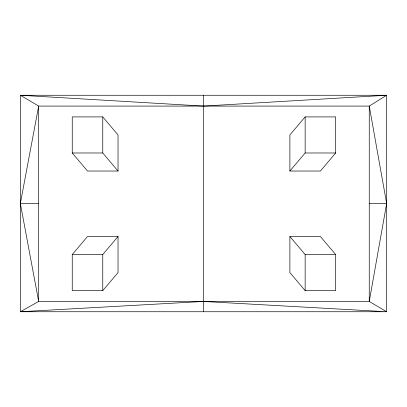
<?xml version="1.0" encoding="UTF-8"?>
<svg xmlns="http://www.w3.org/2000/svg" width="407" height="407" viewBox="0 0 407 407"><rect width="100%" height="100%" fill="white"/><g stroke="black" fill="none" stroke-linecap="round" stroke-linejoin="round"><path stroke-width="0.61" d="M386.65 203.5L369.251 301.455L386.65 311.742L386.65 95.258L20.35 95.258L20.35 311.742L386.65 311.742L203.5 301.455L20.35 311.742L38.665 301.455L369.251 301.455L369.251 106.085L386.65 95.258L203.5 106.085L20.35 95.258L38.665 106.085L369.251 106.085L386.65 203.5L369.251 203.5M20.35 203.5L38.665 106.085L38.665 301.455L20.35 203.5L38.665 203.5M72.243 254.553L87.505 236.513L118.03 236.513L118.03 272.593L102.768 290.634L72.243 290.634L72.243 254.553L102.768 254.553L118.03 236.513M305.148 116.911L289.886 134.946L289.886 171.026L320.411 171.026L335.673 152.986L335.673 116.911L305.148 116.911L305.148 152.986L289.886 171.026M102.768 116.911L72.243 116.911L72.243 152.986L87.505 171.026L118.03 171.026L118.03 134.946L102.768 116.911L102.768 152.986L118.03 171.026M72.243 152.986L102.768 152.986M305.148 152.986L335.673 152.986M289.886 236.513L320.411 236.513L335.673 254.553L335.673 290.634L305.148 290.634L289.886 272.593L289.886 236.513L305.148 254.553L305.148 290.634M305.148 254.553L335.673 254.553M203.5 95.258L203.5 311.742M102.768 254.553L102.768 290.634"/></g></svg>
